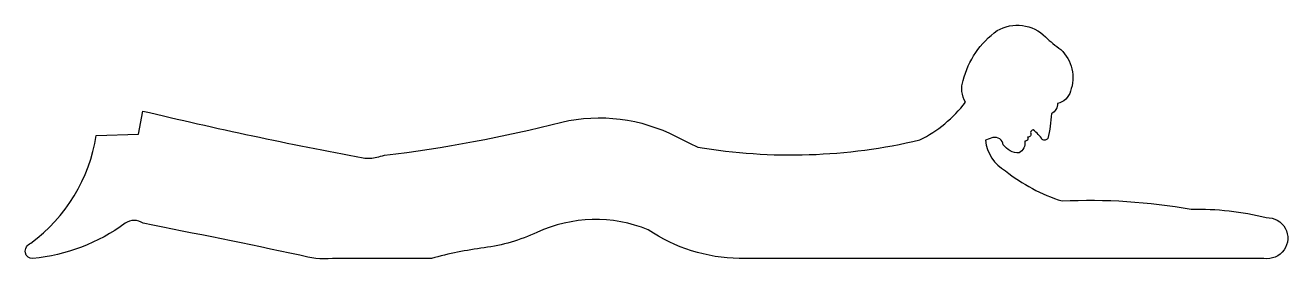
# Model space of a CAD drawing. Extents: x 2.83 to 5.27, y 14.29 to 14.75.
import ezdxf

# ---------------------------------------------------------------- set-up
doc = ezdxf.new("R2010")
doc.units = 0
doc.layers.get('0').update_dxf_attribs({"linetype": 'CONTINUOUS'})
doc.layers.add('CONTORXXNP----00', color=255, linetype='CONTINUOUS')

msp = doc.modelspace()

# ---------------------------------------------------------------- linework, layer by layer
at = {"color": 0}
msp.add_lwpolyline([(5.2279, 14.2952), (4.2136, 14.2952, -0.147637), (4.0379, 14.3507, 0.208824), (3.8224, 14.3455, -0.076431), (3.7206, 14.3158, 0.034303), (3.6187, 14.2952), (3.4271, 14.2952, -0.098814), (3.364, 14.3015, 0.003561), (3.0614, 14.3633, 0.327961), (3.0266, 14.3633, -0.135669), (2.8481, 14.2952, -0.389099), (2.8338, 14.3061, -0.358098), (2.8442, 14.3249, 0.198245), (2.9708, 14.5335), (3.0527, 14.5363), (3.0607, 14.5809, 0.012826), (3.4867, 14.4902, 0.104347), (3.5129, 14.4913, 0.001329), (3.5279, 14.4951, 0.032197), (3.8705, 14.5593, -0.178812), (4.0919, 14.5314, 0.009371), (4.1334, 14.5108, 0.099676), (4.5625, 14.5248, 0.116965), (4.6509, 14.598, -0.220873), (4.6466, 14.6402, -0.17758), (4.7121, 14.7367, -0.341699), (4.8059, 14.7244, 0.045146), (4.8351, 14.7002, -0.300563), (4.8538, 14.6191, -0.296922), (4.8289, 14.5958, -0.293756), (4.8171, 14.5759, -0.052606), (4.8099, 14.5276, -0.424487), (4.7995, 14.5256, 0.083389), (4.782, 14.5442, 0.333153), (4.7766, 14.539, -0.616265), (4.7709, 14.5304, -0.617623), (4.7654, 14.5224, -0.326181), (4.7547, 14.4997, -0.243267), (4.7241, 14.5155, 0.448871), (4.7041, 14.5294), (4.6897, 14.5241, 0.246943), (4.7283, 14.4648, 0.090935), (4.8376, 14.4066, -0.056355), (5.0874, 14.3906, -0.06854), (5.2325, 14.3743, -1.104714)], format="xyb", close=True, dxfattribs=at)
at = {"layer": 'CONTORXXNP----00'}
msp.add_lwpolyline([(5.2279, 14.2952), (4.2136, 14.2952, -0.147637), (4.0379, 14.3507, 0.208824), (3.8224, 14.3455, -0.076431), (3.7206, 14.3158, 0.034303), (3.6187, 14.2952), (3.4271, 14.2952, -0.098814), (3.364, 14.3015, 0.003561), (3.0614, 14.3633, 0.327961), (3.0266, 14.3633, -0.135669), (2.8481, 14.2952, -0.389099), (2.8338, 14.3061, -0.358098), (2.8442, 14.3249, 0.198245), (2.9708, 14.5335), (3.0527, 14.5363), (3.0607, 14.5809, 0.012826), (3.4867, 14.4902, 0.104347), (3.5129, 14.4913, 0.001329), (3.5279, 14.4951, 0.032197), (3.8705, 14.5593, -0.178812), (4.0919, 14.5314, 0.009371), (4.1334, 14.5108, 0.099676), (4.5625, 14.5248, 0.116965), (4.6509, 14.598, -0.220873), (4.6466, 14.6402, -0.17758), (4.7121, 14.7367, -0.341699), (4.8059, 14.7244, 0.045146), (4.8351, 14.7002, -0.300563), (4.8538, 14.6191, -0.296922), (4.8289, 14.5958, -0.293756), (4.8171, 14.5759, -0.052606), (4.8099, 14.5276, -0.424487), (4.7995, 14.5256, 0.083389), (4.782, 14.5442, 0.333153), (4.7766, 14.539, -0.616265), (4.7709, 14.5304, -0.617623), (4.7654, 14.5224, -0.326181), (4.7547, 14.4997, -0.243267), (4.7241, 14.5155, 0.448871), (4.7041, 14.5294), (4.6897, 14.5241, 0.246943), (4.7283, 14.4648, 0.090935), (4.8376, 14.4066, -0.056355), (5.0874, 14.3906, -0.06854), (5.2325, 14.3743, -1.104714)], format="xyb", close=True, dxfattribs=at)

doc.saveas('drawing.dxf')
